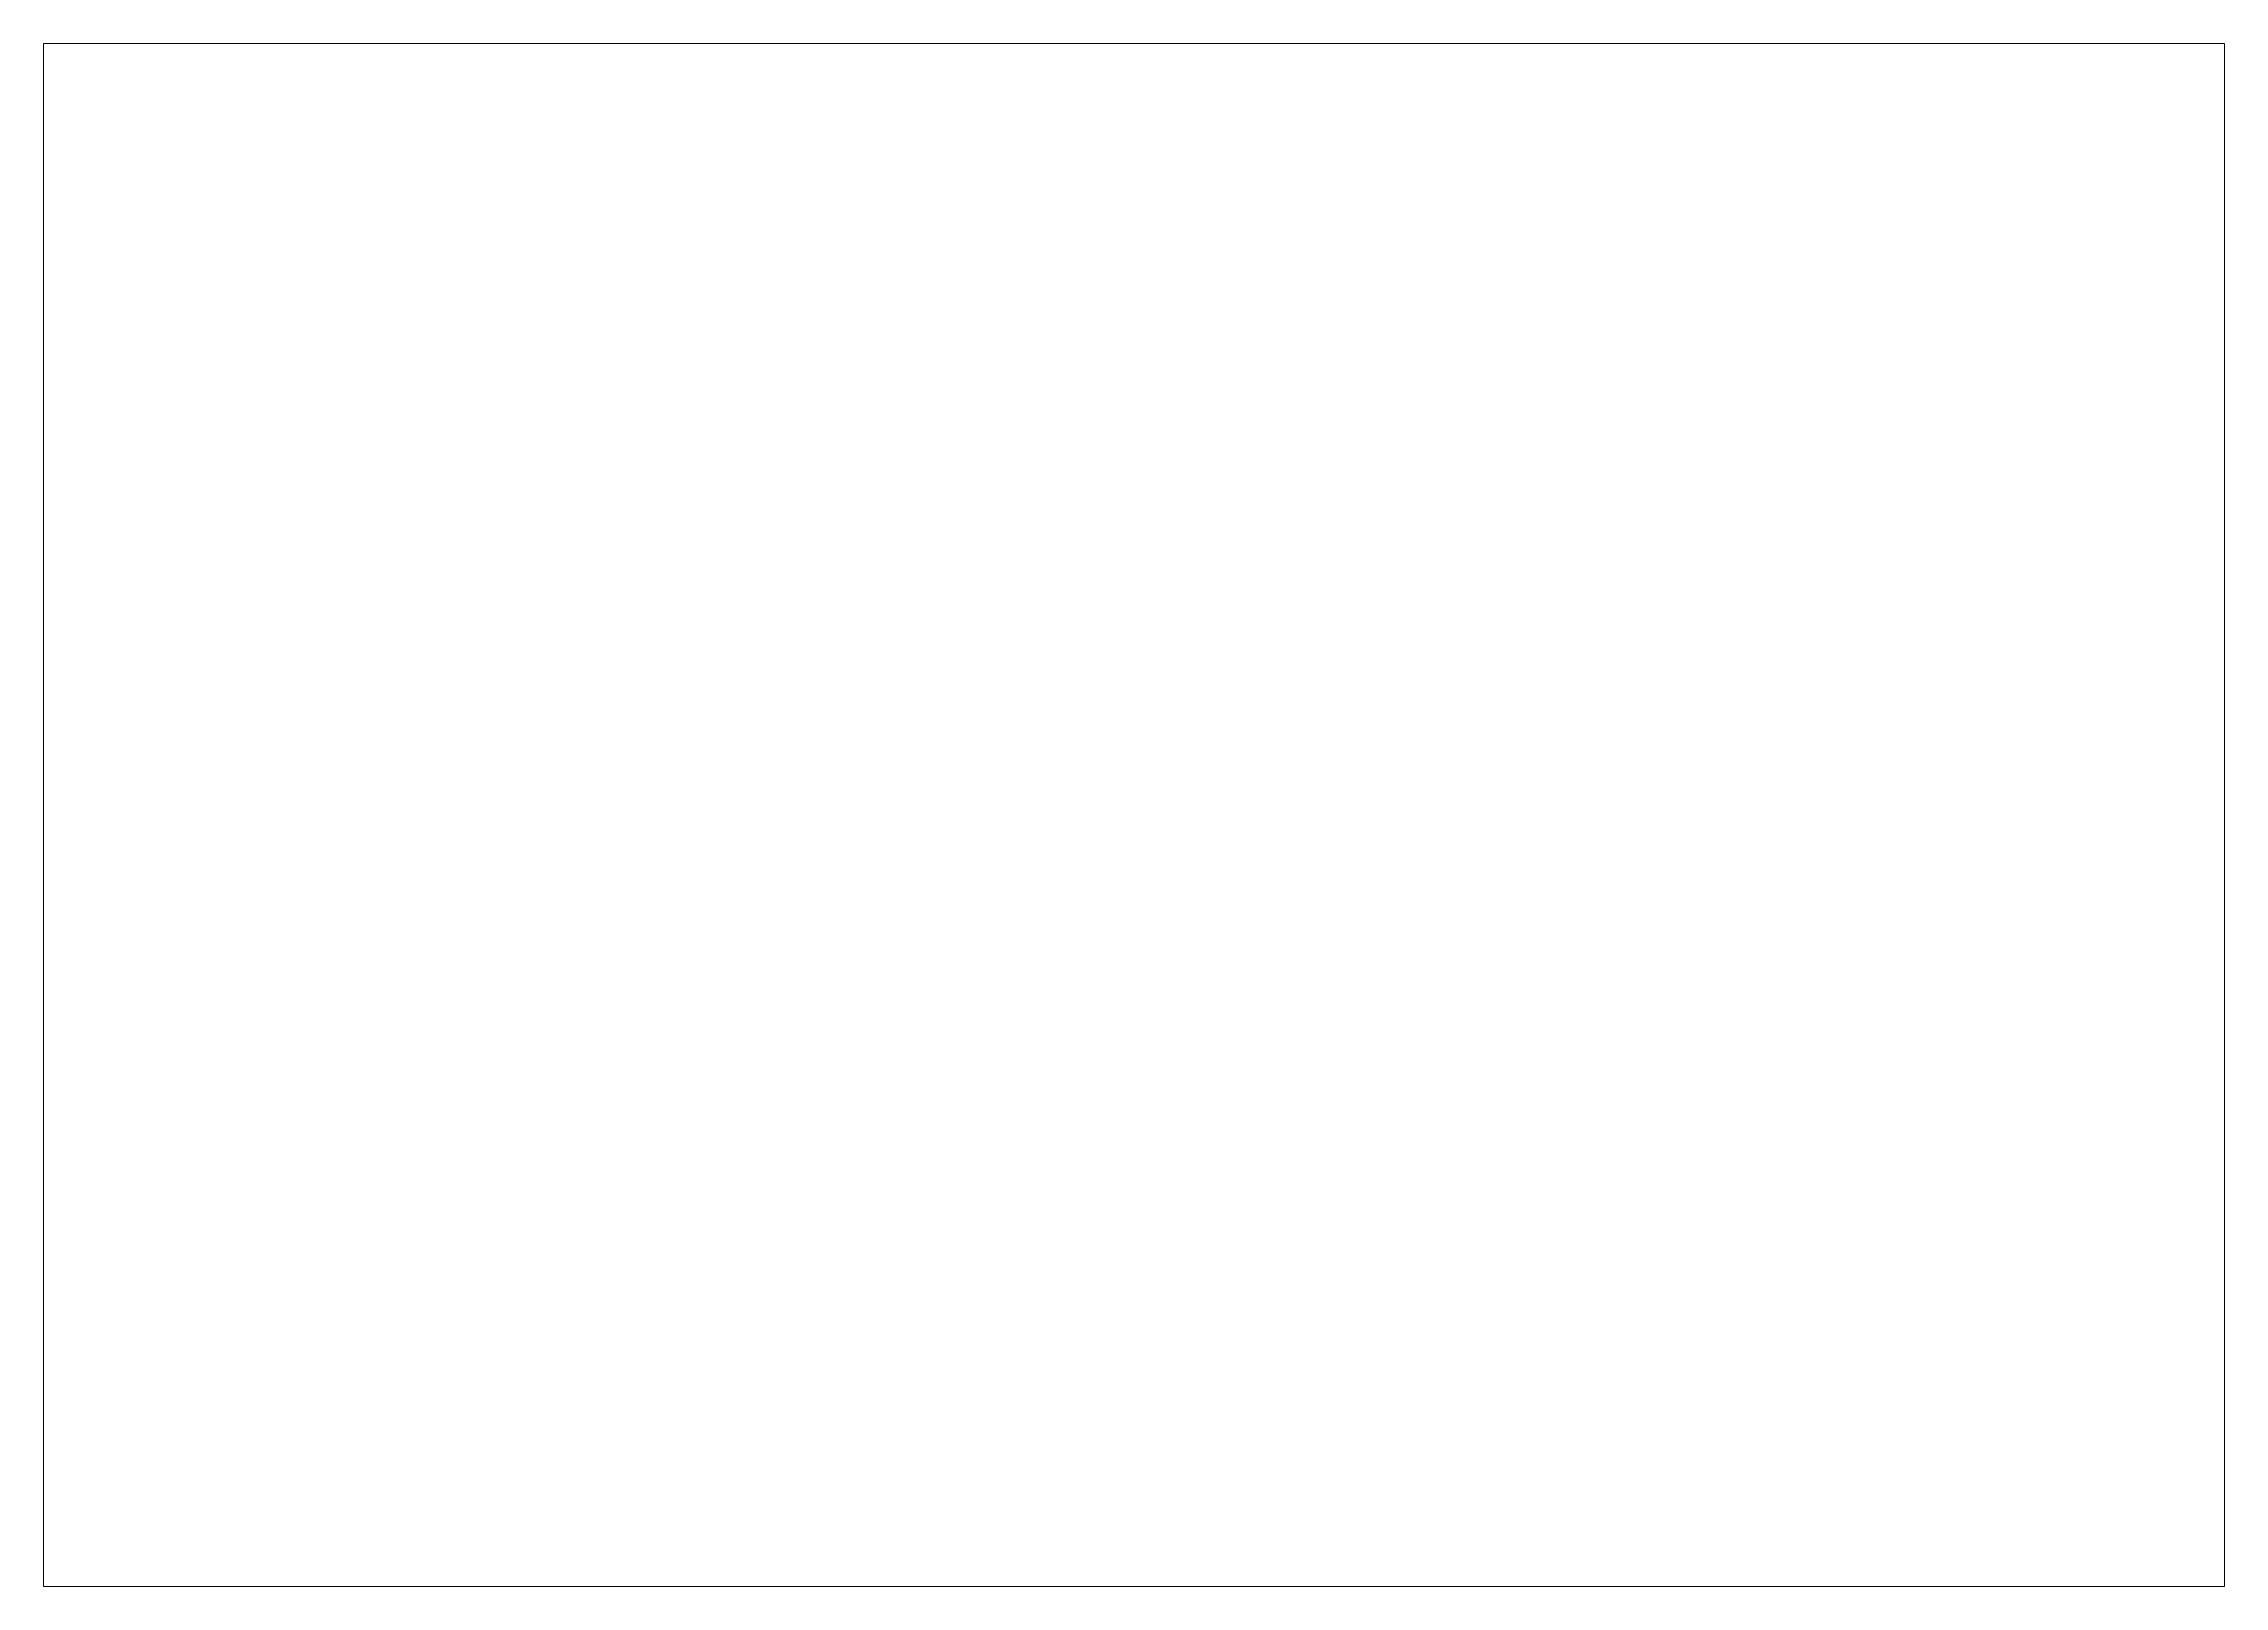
# Paper-space layout 'Layout1' of a CAD drawing. Header units: millimetres. Extents: x 40 to 363, y 28 to 256.
# The model-space entities are those that its viewports show. They can reach past a viewport. Long polylines and large blocks are cut down to what shows.
import ezdxf

# ---------------------------------------------------------------- set-up
doc = ezdxf.new("R2010")
doc.units = ezdxf.units.MM
doc.header["$LTSCALE"] = 300

msp = doc.modelspace()

# ---------------------------------------------------------------- texts
at = {"color": 1, "insert": (10361, 9419), "char_height": 187.5, "attachment_point": 1}
msp.add_mtext('\\A1;', dxfattribs=at)

psp = doc.layouts.get("Layout1")

# ---------------------------------------------------------------- viewports
at = {"layer": '0'}
psp.add_viewport(center=(201.39, 142.46), size=(322.22, 227.9396), view_center_point=(16765.72, 21088.98), view_height=27073.4261, dxfattribs=at)

doc.saveas('drawing.dxf')
